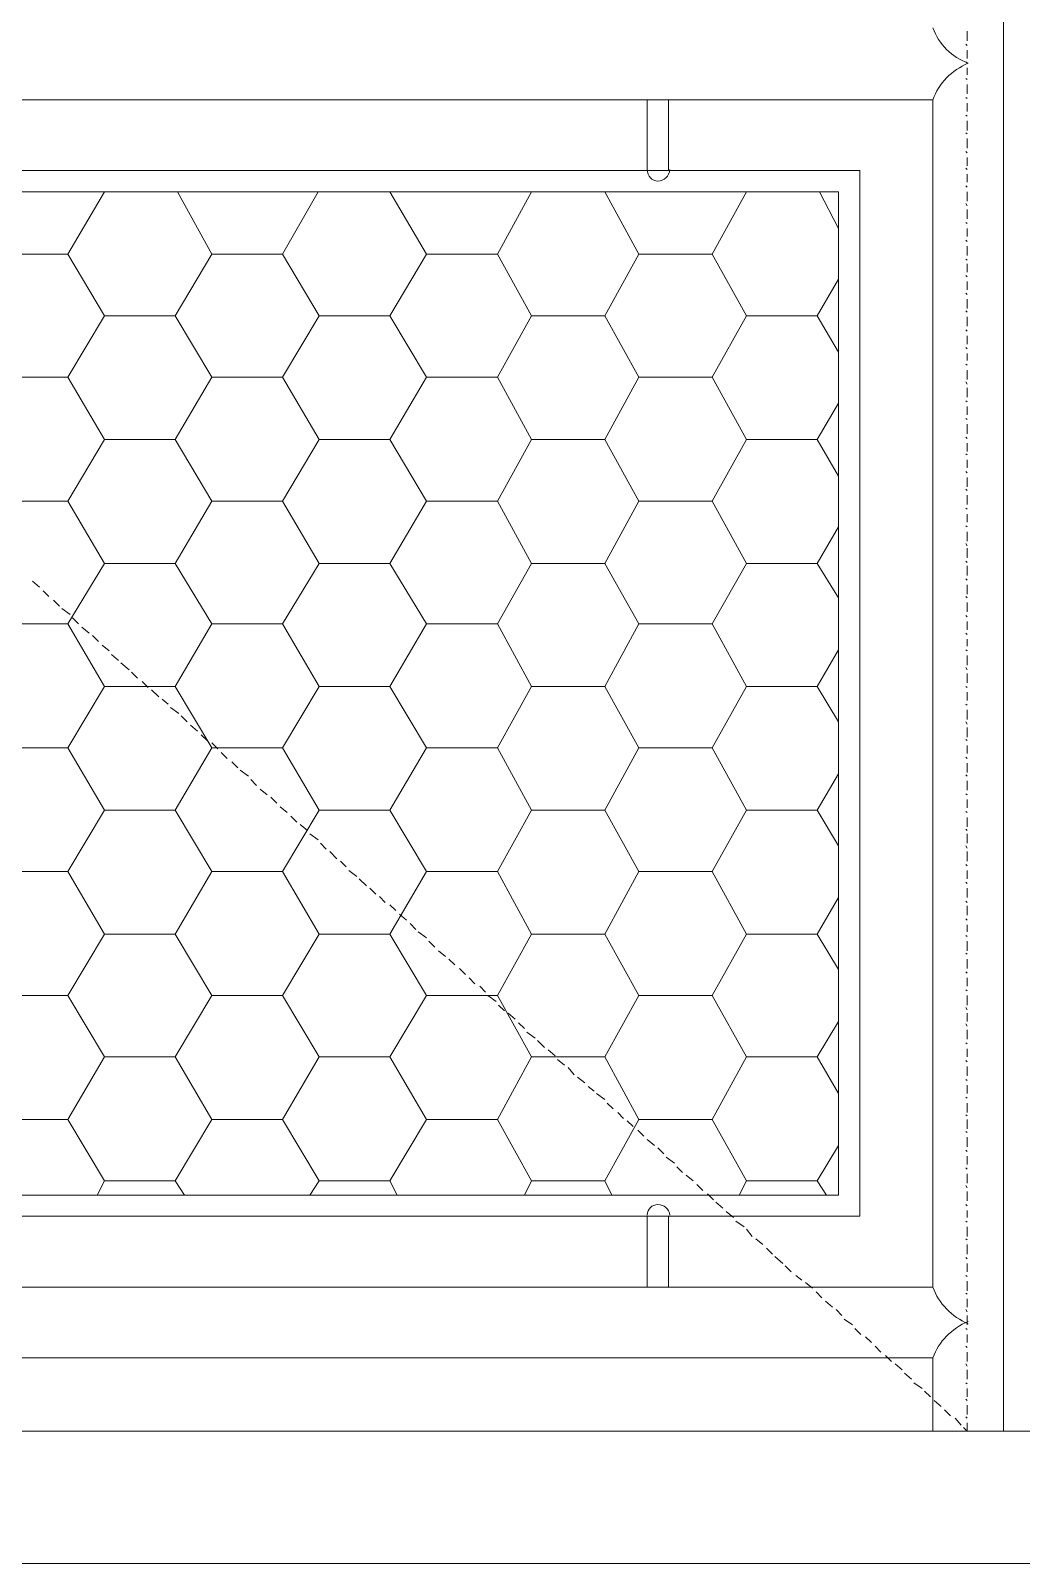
# Model space of a CAD drawing. Header units: millimetres. Extents: x 2928 to 3112, y 1220 to 1280.
# Drawn here: x 3056.761 to 3058.15, y 1263.054 to 1265.201 of the extents above; entities that cross this region are included whole.
import ezdxf

# ---------------------------------------------------------------- set-up
doc = ezdxf.new("R2010")
doc.units = ezdxf.units.MM

msp = doc.modelspace()

# ---------------------------------------------------------------- linework, layer by layer
at = {"color": 7, "linetype": 'Continuous', "lineweight": 5, "true_color": 0x000007}
for points in [[(3058.1251, 1263.23902), (3058.1251, 1268.05543), (3058.1251, 1268.05543)], [(3058.02586, 1265.10471), (3055.49361, 1265.10471), (3055.49361, 1265.10471)], [(3057.6256, 1265.00548), (3057.6256, 1265.10471), (3057.65537, 1265.10471)], [(3057.65537, 1265.10471), (3057.65537, 1265.00548), (3057.65537, 1265.00548)], [(3058.02586, 1263.4408), (3058.02586, 1265.10471), (3058.02586, 1265.10471)], [(3056.76387, 1264.42989), (3056.77379, 1264.42162), (3056.77379, 1264.42162)], [(3056.77876, 1264.41666), (3056.78703, 1264.40839), (3056.78703, 1264.40839)], [(3056.79364, 1264.40342), (3056.80191, 1264.39515), (3056.80191, 1264.39515)], [(3056.80522, 1264.39185), (3056.8168, 1264.38358), (3056.8168, 1264.38358)], [(3056.82011, 1264.37861), (3056.82838, 1264.37034), (3056.82838, 1264.37034)], [(3056.83334, 1264.36538), (3056.84326, 1264.35711), (3056.84326, 1264.35711)], [(3056.84822, 1264.3538), (3056.85649, 1264.34553), (3056.85649, 1264.34553)], [(3056.86146, 1264.34057), (3056.87138, 1264.3323), (3056.87138, 1264.3323)], [(3056.87469, 1264.32734), (3056.88461, 1264.31907), (3056.88461, 1264.31907)], [(3056.88792, 1264.31576), (3056.8995, 1264.30584), (3056.8995, 1264.30584)], [(3056.90281, 1264.30253), (3056.91108, 1264.29426), (3056.91108, 1264.29426)], [(3056.91769, 1264.2893), (3056.92596, 1264.28103), (3056.92596, 1264.28103)], [(3056.93092, 1264.27772), (3056.94085, 1264.2678), (3056.94085, 1264.2678)], [(3056.94581, 1264.26449), (3056.95408, 1264.25787), (3056.95408, 1264.25787)], [(3056.95739, 1264.25291), (3056.96897, 1264.24464), (3056.96897, 1264.24464)], [(3056.97227, 1264.24133), (3056.98054, 1264.23306), (3056.98054, 1264.23306)], [(3056.98551, 1264.2281), (3056.99543, 1264.21983), (3056.99543, 1264.21983)], [(3057.00039, 1264.21487), (3057.00866, 1264.2066), (3057.00866, 1264.2066)], [(3057.01528, 1264.20329), (3057.02355, 1264.19502), (3057.02355, 1264.19502)], [(3057.02851, 1264.19006), (3057.03678, 1264.18179), (3057.03678, 1264.18179)], [(3057.04339, 1264.17683), (3057.05166, 1264.16856), (3057.05166, 1264.16856)], [(3057.05497, 1264.16525), (3057.06655, 1264.15698), (3057.06655, 1264.15698)], [(3057.06986, 1264.15202), (3057.07813, 1264.14375), (3057.07813, 1264.14375)], [(3057.08309, 1264.13879), (3057.09301, 1264.13052), (3057.09301, 1264.13052)], [(3057.09798, 1264.12721), (3057.10625, 1264.11894), (3057.10625, 1264.11894)], [(3057.11121, 1264.11398), (3057.12113, 1264.10571), (3057.12113, 1264.10571)], [(3057.12609, 1264.10074), (3057.13436, 1264.09247), (3057.13436, 1264.09247)], [(3057.13933, 1264.08917), (3057.14925, 1264.0809), (3057.14925, 1264.0809)], [(3057.15256, 1264.07593), (3057.16414, 1264.06766), (3057.16414, 1264.06766)], [(3057.16744, 1264.0627), (3057.17571, 1264.05443), (3057.17571, 1264.05443)], [(3057.18068, 1264.05112), (3057.1906, 1264.0412), (3057.1906, 1264.0412)], [(3057.19556, 1264.03789), (3057.20383, 1264.02962), (3057.20383, 1264.02962)], [(3057.20714, 1264.02466), (3057.21872, 1264.01639), (3057.21872, 1264.01639)], [(3057.22203, 1264.01308), (3057.23195, 1264.00316), (3057.23195, 1264.00316)], [(3057.23691, 1263.99985), (3057.24518, 1263.99158), (3057.24518, 1263.99158)], [(3057.25014, 1263.98827), (3057.25841, 1263.98), (3057.25841, 1263.98)], [(3057.26503, 1263.97669), (3057.2733, 1263.96842), (3057.2733, 1263.96842)], [(3057.27826, 1263.96346), (3057.28819, 1263.95519), (3057.28819, 1263.95519)], [(3057.29315, 1263.95023), (3057.30142, 1263.94196), (3057.30142, 1263.94196)], [(3057.30472, 1263.93865), (3057.3163, 1263.93038), (3057.3163, 1263.93038)], [(3057.31961, 1263.92542), (3057.32788, 1263.91715), (3057.32788, 1263.91715)], [(3057.33284, 1263.91219), (3057.34277, 1263.90392), (3057.34277, 1263.90392)], [(3057.34773, 1263.90061), (3057.356, 1263.89234), (3057.356, 1263.89234)], [(3057.36261, 1263.88738), (3057.37088, 1263.87911), (3057.37088, 1263.87911)], [(3057.37585, 1263.87415), (3057.38412, 1263.86588), (3057.38412, 1263.86588)], [(3057.39073, 1263.86257), (3057.399, 1263.8543), (3057.399, 1263.8543)], [(3057.40231, 1263.84934), (3057.41389, 1263.84107), (3057.41389, 1263.84107)], [(3057.4172, 1263.83611), (3057.42547, 1263.82784), (3057.42547, 1263.82784)], [(3057.43043, 1263.82453), (3057.44035, 1263.81626), (3057.44035, 1263.81626)], [(3057.44531, 1263.8113), (3057.45358, 1263.80303), (3057.45358, 1263.80303)], [(3057.45689, 1263.79806), (3057.46847, 1263.78979), (3057.46847, 1263.78979)], [(3057.47178, 1263.78649), (3057.4817, 1263.77656), (3057.4817, 1263.77656)], [(3057.48666, 1263.77325), (3057.49659, 1263.76498), (3057.49659, 1263.76498)], [(3057.4999, 1263.76002), (3057.50982, 1263.75175), (3057.50982, 1263.75175)], [(3057.51478, 1263.74844), (3057.52305, 1263.73852), (3057.52305, 1263.73852)], [(3057.52801, 1263.73521), (3057.53794, 1263.72694), (3057.53794, 1263.72694)], [(3057.5429, 1263.72198), (3057.55117, 1263.71536), (3057.55117, 1263.71536)], [(3057.55448, 1263.71206), (3057.56606, 1263.70379), (3057.56606, 1263.70379)], [(3057.56936, 1263.69882), (3057.57763, 1263.69055), (3057.57763, 1263.69055)], [(3057.58425, 1263.68559), (3057.59252, 1263.67732), (3057.59252, 1263.67732)], [(3057.59748, 1263.67401), (3057.60575, 1263.66574), (3057.60575, 1263.66574)], [(3057.61237, 1263.66078), (3057.62064, 1263.65251), (3057.62064, 1263.65251)], [(3057.6256, 1263.64755), (3057.63552, 1263.63928), (3057.63552, 1263.63928)], [(3057.64048, 1263.63597), (3057.64875, 1263.6277), (3057.64875, 1263.6277)], [(3057.65206, 1263.62274), (3057.66364, 1263.61447), (3057.66364, 1263.61447)], [(3057.66695, 1263.60951), (3057.67522, 1263.60124), (3057.67522, 1263.60124)], [(3057.68018, 1263.59793), (3057.6901, 1263.58966), (3057.6901, 1263.58966)], [(3057.69507, 1263.5847), (3057.70334, 1263.57643), (3057.70334, 1263.57643)], [(3057.70995, 1263.57147), (3057.71822, 1263.5632), (3057.71822, 1263.5632)], [(3057.72153, 1263.55989), (3057.73145, 1263.55162), (3057.73145, 1263.55162)], [(3057.6256, 1263.54004), (3057.6256, 1263.4408), (3057.65537, 1263.4408)], [(3057.65537, 1263.4408), (3057.65537, 1263.54004), (3057.65537, 1263.54004)], [(3057.73642, 1263.54666), (3057.74634, 1263.53839), (3057.74634, 1263.53839)], [(3057.74965, 1263.53343), (3057.76123, 1263.52516), (3057.76123, 1263.52516)], [(3057.76453, 1263.52185), (3057.7728, 1263.51192), (3057.7728, 1263.51192)], [(3057.77777, 1263.50862), (3057.78769, 1263.50035), (3057.78769, 1263.50035)], [(3057.79265, 1263.49538), (3057.80092, 1263.48711), (3057.80092, 1263.48711)], [(3057.80423, 1263.48381), (3057.81581, 1263.47388), (3057.81581, 1263.47388)], [(3057.81912, 1263.47057), (3057.82739, 1263.4623), (3057.82739, 1263.4623)], [(3057.834, 1263.45734), (3057.84227, 1263.45073), (3057.84227, 1263.45073)], [(3058.02586, 1263.4408), (3055.49361, 1263.4408), (3055.49361, 1263.4408)], [(3058.02586, 1263.4408), (3055.49361, 1263.4408), (3055.49361, 1263.4408)], [(3057.92332, 1263.4408), (3055.5945, 1263.4408), (3055.5945, 1263.4408)], [(3057.84723, 1263.44742), (3057.85716, 1263.43915), (3057.85716, 1263.43915)], [(3057.86212, 1263.43419), (3057.87039, 1263.42592), (3057.87039, 1263.42592)], [(3057.87535, 1263.42095), (3057.88527, 1263.41268), (3057.88527, 1263.41268)], [(3057.89024, 1263.40938), (3057.89851, 1263.40111), (3057.89851, 1263.40111)], [(3057.90181, 1263.39614), (3057.91339, 1263.38787), (3057.91339, 1263.38787)], [(3057.9167, 1263.38291), (3057.92497, 1263.37464), (3057.92497, 1263.37464)], [(3057.93159, 1263.37133), (3057.93986, 1263.36306), (3057.93986, 1263.36306)], [(3057.94482, 1263.3581), (3057.95309, 1263.34983), (3057.95309, 1263.34983)], [(3057.9597, 1263.34487), (3057.96797, 1263.3366), (3057.96797, 1263.3366)], [(3058.02586, 1263.34156), (3055.39271, 1263.34156), (3055.39271, 1263.34156)], [(3057.97294, 1263.33329), (3057.98286, 1263.32502), (3057.98286, 1263.32502)], [(3058.02586, 1263.23902), (3058.02586, 1263.34156), (3058.02586, 1263.34156)], [(3057.98617, 1263.32006), (3057.99609, 1263.31179), (3057.99609, 1263.31179)], [(3057.9994, 1263.30683), (3058.01098, 1263.29856), (3058.01098, 1263.29856)], [(3058.01429, 1263.29525), (3058.02256, 1263.28698), (3058.02256, 1263.28698)], [(3058.02752, 1263.28202), (3058.03744, 1263.27375), (3058.03744, 1263.27375)], [(3058.0424, 1263.26879), (3058.05067, 1263.26052), (3058.05067, 1263.26052)], [(3058.05729, 1263.25721), (3058.06556, 1263.24729), (3058.06556, 1263.24729)], [(3058.06887, 1263.24398), (3058.07383, 1263.23902), (3058.07383, 1263.23902)]]:
    msp.add_lwpolyline(points, dxfattribs=at)
at = {"color": 252, "linetype": 'Continuous', "lineweight": 13, "true_color": 0x989898}
for points in [[(3058.07383, 1265.18741), (3058.07383, 1265.20065), (3058.07383, 1265.20065)], [(3058.07383, 1265.1808), (3058.07218, 1265.18245), (3058.07218, 1265.18245)], [(3058.07383, 1265.1626), (3058.07383, 1265.17418), (3058.07383, 1265.17418)], [(3058.07383, 1265.15599), (3058.07218, 1265.15764), (3058.07218, 1265.15764)], [(3058.07383, 1265.13945), (3058.07383, 1265.14937), (3058.07383, 1265.14937)], [(3058.07383, 1265.13283), (3058.07218, 1265.13449), (3058.07218, 1265.13449)], [(3058.07383, 1265.10637), (3058.07218, 1265.10802), (3058.07218, 1265.10802)], [(3058.07383, 1265.11298), (3058.07383, 1265.12622), (3058.07383, 1265.12622)], [(3058.07383, 1265.08817), (3058.07383, 1265.09975), (3058.07383, 1265.09975)], [(3058.07383, 1265.08156), (3058.07218, 1265.08321), (3058.07218, 1265.08321)], [(3058.07383, 1265.06171), (3058.07383, 1265.07494), (3058.07383, 1265.07494)], [(3058.07383, 1265.05675), (3058.07218, 1265.0584), (3058.07218, 1265.0584)], [(3058.07383, 1265.0369), (3058.07383, 1265.05013), (3058.07383, 1265.05013)], [(3058.07383, 1265.03029), (3058.07218, 1265.03194), (3058.07218, 1265.03194)], [(3058.07383, 1265.01209), (3058.07383, 1265.02367), (3058.07383, 1265.02367)], [(3058.07383, 1265.00713), (3058.07218, 1265.00878), (3058.07218, 1265.00878)], [(3058.07383, 1264.98894), (3058.07383, 1265.00051), (3058.07383, 1265.00051)], [(3058.07383, 1264.98232), (3058.07218, 1264.98397), (3058.07218, 1264.98397)], [(3058.07383, 1264.95586), (3058.07218, 1264.95916), (3058.07218, 1264.95916)], [(3058.07383, 1264.96247), (3058.07383, 1264.9757), (3058.07383, 1264.9757)], [(3058.07383, 1264.93766), (3058.07383, 1264.95089), (3058.07383, 1264.95089)], [(3058.07383, 1264.93105), (3058.07218, 1264.9327), (3058.07218, 1264.9327)], [(3058.07383, 1264.91285), (3058.07383, 1264.92443), (3058.07383, 1264.92443)], [(3058.07383, 1264.90624), (3058.07218, 1264.90789), (3058.07218, 1264.90789)], [(3058.07383, 1264.88639), (3058.07383, 1264.89962), (3058.07383, 1264.89962)], [(3058.07383, 1264.87977), (3058.07218, 1264.88143), (3058.07218, 1264.88143)], [(3058.07383, 1264.86323), (3058.07383, 1264.87481), (3058.07383, 1264.87481)], [(3058.07383, 1264.85662), (3058.07218, 1264.85827), (3058.07218, 1264.85827)], [(3058.07383, 1264.83842), (3058.07383, 1264.85), (3058.07383, 1264.85)], [(3058.07383, 1264.83181), (3058.07218, 1264.83346), (3058.07218, 1264.83346)], [(3058.07383, 1264.807), (3058.07218, 1264.80865), (3058.07218, 1264.80865)], [(3058.07383, 1264.81196), (3058.07383, 1264.82519), (3058.07383, 1264.82519)], [(3058.07383, 1264.78715), (3058.07383, 1264.80038), (3058.07383, 1264.80038)], [(3058.07383, 1264.78053), (3058.07218, 1264.78219), (3058.07218, 1264.78219)], [(3058.07383, 1264.76234), (3058.07383, 1264.77392), (3058.07383, 1264.77392)], [(3058.07383, 1264.75572), (3058.07218, 1264.75738), (3058.07218, 1264.75738)], [(3058.07383, 1264.73918), (3058.07383, 1264.74911), (3058.07383, 1264.74911)], [(3058.07383, 1264.73257), (3058.07218, 1264.73422), (3058.07218, 1264.73422)], [(3058.07383, 1264.71272), (3058.07383, 1264.72595), (3058.07383, 1264.72595)], [(3058.07383, 1264.7061), (3058.07218, 1264.70941), (3058.07218, 1264.70941)], [(3058.07383, 1264.68791), (3058.07383, 1264.70114), (3058.07383, 1264.70114)], [(3058.07383, 1264.68129), (3058.07218, 1264.68295), (3058.07218, 1264.68295)], [(3058.07383, 1264.65648), (3058.07218, 1264.65814), (3058.07218, 1264.65814)], [(3058.07383, 1264.6631), (3058.07383, 1264.67468), (3058.07383, 1264.67468)], [(3058.07383, 1264.63664), (3058.07383, 1264.64987), (3058.07383, 1264.64987)], [(3058.07383, 1264.63002), (3058.07218, 1264.63167), (3058.07218, 1264.63167)], [(3058.07383, 1264.61183), (3058.07383, 1264.6234), (3058.07383, 1264.6234)], [(3058.07383, 1264.60686), (3058.07218, 1264.60852), (3058.07218, 1264.60852)], [(3058.07383, 1264.58867), (3058.07383, 1264.60025), (3058.07383, 1264.60025)], [(3058.07383, 1264.58205), (3058.07218, 1264.58371), (3058.07218, 1264.58371)], [(3058.07383, 1264.56221), (3058.07383, 1264.57544), (3058.07383, 1264.57544)], [(3058.07383, 1264.55724), (3058.07218, 1264.5589), (3058.07218, 1264.5589)], [(3058.07383, 1264.5374), (3058.07383, 1264.55063), (3058.07383, 1264.55063)], [(3058.07383, 1264.53078), (3058.07218, 1264.53243), (3058.07218, 1264.53243)], [(3058.07383, 1264.50597), (3058.07218, 1264.50762), (3058.07218, 1264.50762)], [(3058.07383, 1264.51259), (3058.07383, 1264.52416), (3058.07383, 1264.52416)], [(3058.07383, 1264.47951), (3058.07218, 1264.48281), (3058.07218, 1264.48281)], [(3058.07383, 1264.48612), (3058.07383, 1264.49935), (3058.07383, 1264.49935)], [(3058.07383, 1264.46297), (3058.07383, 1264.4762), (3058.07383, 1264.4762)], [(3058.07383, 1264.45635), (3058.07218, 1264.45801), (3058.07218, 1264.45801)], [(3058.07383, 1264.43816), (3058.07383, 1264.45139), (3058.07383, 1264.45139)], [(3058.07383, 1264.43154), (3058.07218, 1264.4332), (3058.07218, 1264.4332)], [(3058.07383, 1264.41169), (3058.07383, 1264.42493), (3058.07383, 1264.42493)], [(3058.07383, 1264.40673), (3058.07218, 1264.40839), (3058.07218, 1264.40839)], [(3058.07383, 1264.38688), (3058.07383, 1264.40012), (3058.07383, 1264.40012)], [(3058.07383, 1264.38027), (3058.07218, 1264.38192), (3058.07218, 1264.38192)], [(3058.07383, 1264.35546), (3058.07218, 1264.35711), (3058.07218, 1264.35711)], [(3058.07383, 1264.36207), (3058.07383, 1264.37365), (3058.07383, 1264.37365)], [(3058.07383, 1264.3323), (3058.07218, 1264.33396), (3058.07218, 1264.33396)], [(3058.07383, 1264.33892), (3058.07383, 1264.34884), (3058.07383, 1264.34884)], [(3058.07383, 1264.31245), (3058.07383, 1264.32569), (3058.07383, 1264.32569)], [(3058.07383, 1264.30584), (3058.07218, 1264.30915), (3058.07218, 1264.30915)], [(3058.07383, 1264.28764), (3058.07383, 1264.30088), (3058.07383, 1264.30088)], [(3058.07383, 1264.28103), (3058.07218, 1264.28268), (3058.07218, 1264.28268)], [(3058.07383, 1264.26283), (3058.07383, 1264.27441), (3058.07383, 1264.27441)], [(3058.07383, 1264.25622), (3058.07218, 1264.25787), (3058.07218, 1264.25787)], [(3058.07383, 1264.23637), (3058.07383, 1264.2496), (3058.07383, 1264.2496)], [(3058.07383, 1264.22975), (3058.07218, 1264.23306), (3058.07218, 1264.23306)], [(3058.07383, 1264.21156), (3058.07383, 1264.22479), (3058.07383, 1264.22479)], [(3058.07383, 1264.2066), (3058.07218, 1264.20825), (3058.07218, 1264.20825)], [(3058.07383, 1264.18179), (3058.07218, 1264.18344), (3058.07218, 1264.18344)], [(3058.07383, 1264.18841), (3058.07383, 1264.19998), (3058.07383, 1264.19998)], [(3058.07383, 1264.16194), (3058.07383, 1264.17517), (3058.07383, 1264.17517)], [(3058.07383, 1264.15698), (3058.07218, 1264.15863), (3058.07218, 1264.15863)], [(3058.07383, 1264.13713), (3058.07383, 1264.15036), (3058.07383, 1264.15036)], [(3058.07383, 1264.13052), (3058.07218, 1264.13217), (3058.07218, 1264.13217)], [(3058.07383, 1264.11232), (3058.07383, 1264.1239), (3058.07383, 1264.1239)], [(3058.07383, 1264.10571), (3058.07218, 1264.10736), (3058.07218, 1264.10736)], [(3058.07383, 1264.08586), (3058.07383, 1264.09909), (3058.07383, 1264.09909)], [(3058.07383, 1264.0809), (3058.07218, 1264.08255), (3058.07218, 1264.08255)], [(3058.07383, 1264.0627), (3058.07383, 1264.07593), (3058.07383, 1264.07593)], [(3058.07383, 1264.05609), (3058.07218, 1264.05939), (3058.07218, 1264.05939)], [(3058.07383, 1264.03128), (3058.07218, 1264.03293), (3058.07218, 1264.03293)], [(3058.07383, 1264.03789), (3058.07383, 1264.05112), (3058.07383, 1264.05112)], [(3058.07383, 1264.01308), (3058.07383, 1264.02466), (3058.07383, 1264.02466)], [(3058.07383, 1264.00647), (3058.07218, 1264.00812), (3058.07218, 1264.00812)], [(3058.07383, 1263.98662), (3058.07383, 1263.99985), (3058.07383, 1263.99985)], [(3058.07383, 1263.98), (3058.07218, 1263.98166), (3058.07218, 1263.98166)], [(3058.07383, 1263.96181), (3058.07383, 1263.97504), (3058.07383, 1263.97504)], [(3058.07383, 1263.95519), (3058.07218, 1263.95685), (3058.07218, 1263.95685)], [(3058.07383, 1263.93865), (3058.07383, 1263.94858), (3058.07383, 1263.94858)], [(3058.07383, 1263.93204), (3058.07218, 1263.93369), (3058.07218, 1263.93369)], [(3058.07383, 1263.91219), (3058.07383, 1263.92542), (3058.07383, 1263.92542)], [(3058.07383, 1263.90723), (3058.07218, 1263.90888), (3058.07218, 1263.90888)], [(3058.07383, 1263.88076), (3058.07218, 1263.88242), (3058.07218, 1263.88242)], [(3058.07383, 1263.88738), (3058.07383, 1263.90061), (3058.07383, 1263.90061)], [(3058.07383, 1263.86257), (3058.07383, 1263.87415), (3058.07383, 1263.87415)], [(3058.07383, 1263.85595), (3058.07218, 1263.85761), (3058.07218, 1263.85761)], [(3058.07383, 1263.83611), (3058.07383, 1263.84934), (3058.07383, 1263.84934)], [(3058.07383, 1263.82949), (3058.07218, 1263.8328), (3058.07218, 1263.8328)], [(3058.07383, 1263.81295), (3058.07383, 1263.82453), (3058.07383, 1263.82453)], [(3058.07383, 1263.80633), (3058.07218, 1263.80964), (3058.07218, 1263.80964)], [(3058.07383, 1263.78814), (3058.07383, 1263.80137), (3058.07383, 1263.80137)], [(3058.07383, 1263.78152), (3058.07218, 1263.78318), (3058.07218, 1263.78318)], [(3058.07383, 1263.76333), (3058.07383, 1263.77491), (3058.07383, 1263.77491)], [(3058.07383, 1263.75671), (3058.07218, 1263.75837), (3058.07218, 1263.75837)], [(3058.07383, 1263.73025), (3058.07218, 1263.7319), (3058.07218, 1263.7319)], [(3058.07383, 1263.73687), (3058.07383, 1263.7501), (3058.07383, 1263.7501)], [(3058.07383, 1263.71206), (3058.07383, 1263.72363), (3058.07383, 1263.72363)], [(3058.07383, 1263.70544), (3058.07218, 1263.70709), (3058.07218, 1263.70709)], [(3058.07383, 1263.68559), (3058.07383, 1263.69882), (3058.07383, 1263.69882)], [(3058.07383, 1263.68063), (3058.07218, 1263.68228), (3058.07218, 1263.68228)], [(3058.07383, 1263.66244), (3058.07383, 1263.67567), (3058.07383, 1263.67567)], [(3058.07383, 1263.65747), (3058.07218, 1263.65913), (3058.07218, 1263.65913)], [(3058.07383, 1263.63763), (3058.07383, 1263.65086), (3058.07383, 1263.65086)], [(3058.07383, 1263.63101), (3058.07218, 1263.63266), (3058.07218, 1263.63266)], [(3058.07383, 1263.61282), (3058.07383, 1263.6244), (3058.07383, 1263.6244)], [(3058.07383, 1263.6062), (3058.07218, 1263.60786), (3058.07218, 1263.60786)], [(3058.07383, 1263.57974), (3058.07218, 1263.58305), (3058.07218, 1263.58305)], [(3058.07383, 1263.58635), (3058.07383, 1263.59959), (3058.07383, 1263.59959)], [(3058.07383, 1263.56154), (3058.07383, 1263.57478), (3058.07383, 1263.57478)], [(3058.07383, 1263.55493), (3058.07218, 1263.55658), (3058.07218, 1263.55658)], [(3058.07383, 1263.53839), (3058.07383, 1263.54831), (3058.07383, 1263.54831)], [(3058.07383, 1263.53177), (3058.07218, 1263.53343), (3058.07218, 1263.53343)], [(3058.07383, 1263.51192), (3058.07383, 1263.52516), (3058.07383, 1263.52516)], [(3058.07383, 1263.50696), (3058.07218, 1263.50862), (3058.07218, 1263.50862)], [(3058.07383, 1263.48711), (3058.07383, 1263.50035), (3058.07383, 1263.50035)], [(3058.07383, 1263.4805), (3058.07218, 1263.48215), (3058.07218, 1263.48215)], [(3058.07383, 1263.4623), (3058.07383, 1263.47388), (3058.07383, 1263.47388)], [(3058.07383, 1263.45569), (3058.07218, 1263.45734), (3058.07218, 1263.45734)], [(3058.07383, 1263.43088), (3058.07218, 1263.43253), (3058.07218, 1263.43253)], [(3058.07383, 1263.43584), (3058.07383, 1263.44907), (3058.07383, 1263.44907)], [(3058.07383, 1263.40607), (3058.07218, 1263.40938), (3058.07218, 1263.40938)], [(3058.07383, 1263.41268), (3058.07383, 1263.42426), (3058.07383, 1263.42426)], [(3058.07383, 1263.38787), (3058.07383, 1263.40111), (3058.07383, 1263.40111)], [(3058.07383, 1263.38126), (3058.07218, 1263.38291), (3058.07218, 1263.38291)], [(3058.07383, 1263.36306), (3058.07383, 1263.37464), (3058.07383, 1263.37464)], [(3058.07383, 1263.35645), (3058.07218, 1263.3581), (3058.07218, 1263.3581)], [(3058.07383, 1263.3366), (3058.07383, 1263.34983), (3058.07383, 1263.34983)], [(3058.07383, 1263.32999), (3058.07218, 1263.33329), (3058.07218, 1263.33329)], [(3058.07383, 1263.31179), (3058.07383, 1263.32502), (3058.07383, 1263.32502)], [(3058.07383, 1263.30518), (3058.07218, 1263.30683), (3058.07218, 1263.30683)], [(3058.07383, 1263.28202), (3058.07218, 1263.28367), (3058.07218, 1263.28367)], [(3058.07383, 1263.28698), (3058.07383, 1263.29856), (3058.07383, 1263.29856)], [(3058.07383, 1263.25721), (3058.07218, 1263.25886), (3058.07218, 1263.25886)], [(3058.07383, 1263.26217), (3058.07383, 1263.2754), (3058.07383, 1263.2754)], [(3058.07383, 1263.23902), (3058.07383, 1263.25059), (3058.07383, 1263.25059)]]:
    msp.add_lwpolyline(points, dxfattribs=at)
at = {"color": 7, "linetype": 'Continuous', "lineweight": 5, "true_color": 0x000007}
for points in [[(3057.92332, 1263.54004), (3055.5945, 1263.54004), (3055.5945, 1265.00548), (3057.92332, 1265.00548)], [(3057.89354, 1263.56981), (3055.62427, 1263.56981), (3055.62427, 1264.9757), (3057.89354, 1264.9757)]]:
    msp.add_lwpolyline(points, close=True, dxfattribs=at)
at = {"color": 9, "linetype": 'Continuous', "lineweight": 13, "true_color": 0xbababa}
for points in [[(3056.81349, 1264.88804), (3056.86476, 1264.9757), (3056.86476, 1264.9757)], [(3057.01528, 1264.88804), (3056.96731, 1264.9757), (3056.96731, 1264.9757)], [(3057.11452, 1264.88804), (3057.16414, 1264.9757), (3057.16414, 1264.9757)], [(3057.3163, 1264.88804), (3057.26503, 1264.9757), (3057.26503, 1264.9757)], [(3057.41554, 1264.88804), (3057.46351, 1264.9757), (3057.46351, 1264.9757)], [(3057.61402, 1264.88804), (3057.56606, 1264.9757), (3057.56606, 1264.9757)], [(3057.71657, 1264.88804), (3057.76453, 1264.9757), (3057.76453, 1264.9757)], [(3057.89354, 1264.92443), (3057.86708, 1264.9757), (3057.86708, 1264.9757)], [(3056.71425, 1264.88804), (3056.81349, 1264.88804), (3056.81349, 1264.88804)], [(3056.86476, 1264.80203), (3056.81349, 1264.88804), (3056.81349, 1264.88804)], [(3056.964, 1264.80203), (3057.01528, 1264.88804), (3057.01528, 1264.88804)], [(3057.01528, 1264.88804), (3057.11452, 1264.88804), (3057.11452, 1264.88804)], [(3057.16579, 1264.80203), (3057.11452, 1264.88804), (3057.11452, 1264.88804)], [(3057.26503, 1264.80203), (3057.3163, 1264.88804), (3057.3163, 1264.88804)], [(3057.3163, 1264.88804), (3057.41554, 1264.88804), (3057.41554, 1264.88804)], [(3057.46351, 1264.80203), (3057.41554, 1264.88804), (3057.41554, 1264.88804)], [(3057.56606, 1264.80203), (3057.61402, 1264.88804), (3057.61402, 1264.88804)], [(3057.61402, 1264.88804), (3057.71657, 1264.88804), (3057.71657, 1264.88804)], [(3057.76453, 1264.80203), (3057.71657, 1264.88804), (3057.71657, 1264.88804)], [(3057.86377, 1264.80203), (3057.89354, 1264.85331), (3057.89354, 1264.85331)], [(3056.81349, 1264.71603), (3056.86476, 1264.80203), (3056.86476, 1264.80203)], [(3056.86476, 1264.80203), (3056.964, 1264.80203), (3056.964, 1264.80203)], [(3057.01528, 1264.71603), (3056.964, 1264.80203), (3056.964, 1264.80203)], [(3057.11452, 1264.71603), (3057.16579, 1264.80203), (3057.16579, 1264.80203)], [(3057.16579, 1264.80203), (3057.26503, 1264.80203), (3057.26503, 1264.80203)], [(3057.3163, 1264.71603), (3057.26503, 1264.80203), (3057.26503, 1264.80203)], [(3057.41554, 1264.71603), (3057.46351, 1264.80203), (3057.46351, 1264.80203)], [(3057.46351, 1264.80203), (3057.56606, 1264.80203), (3057.56606, 1264.80203)], [(3057.61402, 1264.71603), (3057.56606, 1264.80203), (3057.56606, 1264.80203)], [(3057.71657, 1264.71603), (3057.76453, 1264.80203), (3057.76453, 1264.80203)], [(3057.76453, 1264.80203), (3057.86377, 1264.80203), (3057.86377, 1264.80203)], [(3057.89354, 1264.75076), (3057.86377, 1264.80203), (3057.86377, 1264.80203)], [(3056.71425, 1264.71603), (3056.81349, 1264.71603), (3056.81349, 1264.71603)], [(3056.86476, 1264.62837), (3056.81349, 1264.71603), (3056.81349, 1264.71603)], [(3056.964, 1264.62837), (3057.01528, 1264.71603), (3057.01528, 1264.71603)], [(3057.01528, 1264.71603), (3057.11452, 1264.71603), (3057.11452, 1264.71603)], [(3057.16579, 1264.62837), (3057.11452, 1264.71603), (3057.11452, 1264.71603)], [(3057.26503, 1264.62837), (3057.3163, 1264.71603), (3057.3163, 1264.71603)], [(3057.3163, 1264.71603), (3057.41554, 1264.71603), (3057.41554, 1264.71603)], [(3057.46351, 1264.62837), (3057.41554, 1264.71603), (3057.41554, 1264.71603)], [(3057.56606, 1264.62837), (3057.61402, 1264.71603), (3057.61402, 1264.71603)], [(3057.61402, 1264.71603), (3057.71657, 1264.71603), (3057.71657, 1264.71603)], [(3057.76453, 1264.62837), (3057.71657, 1264.71603), (3057.71657, 1264.71603)], [(3057.86377, 1264.62837), (3057.89354, 1264.67964), (3057.89354, 1264.67964)], [(3056.81349, 1264.54236), (3056.86476, 1264.62837), (3056.86476, 1264.62837)], [(3056.86476, 1264.62837), (3056.964, 1264.62837), (3056.964, 1264.62837)], [(3057.01528, 1264.54236), (3056.964, 1264.62837), (3056.964, 1264.62837)], [(3057.11452, 1264.54236), (3057.16579, 1264.62837), (3057.16579, 1264.62837)], [(3057.16579, 1264.62837), (3057.26503, 1264.62837), (3057.26503, 1264.62837)], [(3057.3163, 1264.54236), (3057.26503, 1264.62837), (3057.26503, 1264.62837)], [(3057.41554, 1264.54236), (3057.46351, 1264.62837), (3057.46351, 1264.62837)], [(3057.46351, 1264.62837), (3057.56606, 1264.62837), (3057.56606, 1264.62837)], [(3057.61402, 1264.54236), (3057.56606, 1264.62837), (3057.56606, 1264.62837)], [(3057.71657, 1264.54236), (3057.76453, 1264.62837), (3057.76453, 1264.62837)], [(3057.76453, 1264.62837), (3057.86377, 1264.62837), (3057.86377, 1264.62837)], [(3057.89354, 1264.57709), (3057.86377, 1264.62837), (3057.86377, 1264.62837)], [(3056.71425, 1264.54236), (3056.81349, 1264.54236), (3056.81349, 1264.54236)], [(3056.86476, 1264.4547), (3056.81349, 1264.54236), (3056.81349, 1264.54236)], [(3056.964, 1264.4547), (3057.01528, 1264.54236), (3057.01528, 1264.54236)], [(3057.01528, 1264.54236), (3057.11452, 1264.54236), (3057.11452, 1264.54236)], [(3057.16579, 1264.4547), (3057.11452, 1264.54236), (3057.11452, 1264.54236)], [(3057.26503, 1264.4547), (3057.3163, 1264.54236), (3057.3163, 1264.54236)], [(3057.3163, 1264.54236), (3057.41554, 1264.54236), (3057.41554, 1264.54236)], [(3057.46351, 1264.4547), (3057.41554, 1264.54236), (3057.41554, 1264.54236)], [(3057.56606, 1264.4547), (3057.61402, 1264.54236), (3057.61402, 1264.54236)], [(3057.61402, 1264.54236), (3057.71657, 1264.54236), (3057.71657, 1264.54236)], [(3057.76453, 1264.4547), (3057.71657, 1264.54236), (3057.71657, 1264.54236)], [(3057.86377, 1264.4547), (3057.89354, 1264.50597), (3057.89354, 1264.50597)], [(3056.81349, 1264.37034), (3056.86476, 1264.4547), (3056.86476, 1264.4547)], [(3056.86476, 1264.4547), (3056.964, 1264.4547), (3056.964, 1264.4547)], [(3057.01528, 1264.37034), (3056.964, 1264.4547), (3056.964, 1264.4547)], [(3057.11452, 1264.37034), (3057.16579, 1264.4547), (3057.16579, 1264.4547)], [(3057.16579, 1264.4547), (3057.26503, 1264.4547), (3057.26503, 1264.4547)], [(3057.3163, 1264.37034), (3057.26503, 1264.4547), (3057.26503, 1264.4547)], [(3057.41554, 1264.37034), (3057.46351, 1264.4547), (3057.46351, 1264.4547)], [(3057.46351, 1264.4547), (3057.56606, 1264.4547), (3057.56606, 1264.4547)], [(3057.61402, 1264.37034), (3057.56606, 1264.4547), (3057.56606, 1264.4547)], [(3057.71657, 1264.37034), (3057.76453, 1264.4547), (3057.76453, 1264.4547)], [(3057.76453, 1264.4547), (3057.86377, 1264.4547), (3057.86377, 1264.4547)], [(3057.89354, 1264.40673), (3057.86377, 1264.4547), (3057.86377, 1264.4547)], [(3056.71425, 1264.37034), (3056.81349, 1264.37034), (3056.81349, 1264.37034)], [(3056.86476, 1264.28268), (3056.81349, 1264.37034), (3056.81349, 1264.37034)], [(3056.964, 1264.28268), (3057.01528, 1264.37034), (3057.01528, 1264.37034)], [(3057.01528, 1264.37034), (3057.11452, 1264.37034), (3057.11452, 1264.37034)], [(3057.16579, 1264.28268), (3057.11452, 1264.37034), (3057.11452, 1264.37034)], [(3057.26503, 1264.28268), (3057.3163, 1264.37034), (3057.3163, 1264.37034)], [(3057.3163, 1264.37034), (3057.41554, 1264.37034), (3057.41554, 1264.37034)], [(3057.46351, 1264.28268), (3057.41554, 1264.37034), (3057.41554, 1264.37034)], [(3057.56606, 1264.28268), (3057.61402, 1264.37034), (3057.61402, 1264.37034)], [(3057.61402, 1264.37034), (3057.71657, 1264.37034), (3057.71657, 1264.37034)], [(3057.76453, 1264.28268), (3057.71657, 1264.37034), (3057.71657, 1264.37034)], [(3057.86377, 1264.28268), (3057.89354, 1264.33396), (3057.89354, 1264.33396)], [(3056.81349, 1264.19667), (3056.86476, 1264.28268), (3056.86476, 1264.28268)], [(3056.86476, 1264.28268), (3056.964, 1264.28268), (3056.964, 1264.28268)], [(3057.01528, 1264.19667), (3056.964, 1264.28268), (3056.964, 1264.28268)], [(3057.11452, 1264.19667), (3057.16579, 1264.28268), (3057.16579, 1264.28268)], [(3057.16579, 1264.28268), (3057.26503, 1264.28268), (3057.26503, 1264.28268)], [(3057.3163, 1264.19667), (3057.26503, 1264.28268), (3057.26503, 1264.28268)], [(3057.41554, 1264.19667), (3057.46351, 1264.28268), (3057.46351, 1264.28268)], [(3057.46351, 1264.28268), (3057.56606, 1264.28268), (3057.56606, 1264.28268)], [(3057.61402, 1264.19667), (3057.56606, 1264.28268), (3057.56606, 1264.28268)], [(3057.71657, 1264.19667), (3057.76453, 1264.28268), (3057.76453, 1264.28268)], [(3057.76453, 1264.28268), (3057.86377, 1264.28268), (3057.86377, 1264.28268)], [(3057.89354, 1264.23306), (3057.86377, 1264.28268), (3057.86377, 1264.28268)], [(3056.71425, 1264.19667), (3056.81349, 1264.19667), (3056.81349, 1264.19667)], [(3056.86476, 1264.10901), (3056.81349, 1264.19667), (3056.81349, 1264.19667)], [(3056.964, 1264.10901), (3057.01528, 1264.19667), (3057.01528, 1264.19667)], [(3057.01528, 1264.19667), (3057.11452, 1264.19667), (3057.11452, 1264.19667)], [(3057.16579, 1264.10901), (3057.11452, 1264.19667), (3057.11452, 1264.19667)], [(3057.26503, 1264.10901), (3057.3163, 1264.19667), (3057.3163, 1264.19667)], [(3057.3163, 1264.19667), (3057.41554, 1264.19667), (3057.41554, 1264.19667)], [(3057.46351, 1264.10901), (3057.41554, 1264.19667), (3057.41554, 1264.19667)], [(3057.56606, 1264.10901), (3057.61402, 1264.19667), (3057.61402, 1264.19667)], [(3057.61402, 1264.19667), (3057.71657, 1264.19667), (3057.71657, 1264.19667)], [(3057.76453, 1264.10901), (3057.71657, 1264.19667), (3057.71657, 1264.19667)], [(3057.86377, 1264.10901), (3057.89354, 1264.16029), (3057.89354, 1264.16029)], [(3056.81349, 1264.02301), (3056.86476, 1264.10901), (3056.86476, 1264.10901)], [(3056.86476, 1264.10901), (3056.964, 1264.10901), (3056.964, 1264.10901)], [(3057.01528, 1264.02301), (3056.964, 1264.10901), (3056.964, 1264.10901)], [(3057.11452, 1264.02301), (3057.16579, 1264.10901), (3057.16579, 1264.10901)], [(3057.16579, 1264.10901), (3057.26503, 1264.10901), (3057.26503, 1264.10901)], [(3057.3163, 1264.02301), (3057.26503, 1264.10901), (3057.26503, 1264.10901)], [(3057.41554, 1264.02301), (3057.46351, 1264.10901), (3057.46351, 1264.10901)], [(3057.46351, 1264.10901), (3057.56606, 1264.10901), (3057.56606, 1264.10901)], [(3057.61402, 1264.02301), (3057.56606, 1264.10901), (3057.56606, 1264.10901)], [(3057.71657, 1264.02301), (3057.76453, 1264.10901), (3057.76453, 1264.10901)], [(3057.76453, 1264.10901), (3057.86377, 1264.10901), (3057.86377, 1264.10901)], [(3057.89354, 1264.05939), (3057.86377, 1264.10901), (3057.86377, 1264.10901)], [(3056.71425, 1264.02301), (3056.81349, 1264.02301), (3056.81349, 1264.02301)], [(3056.86476, 1263.93534), (3056.81349, 1264.02301), (3056.81349, 1264.02301)], [(3056.964, 1263.93534), (3057.01528, 1264.02301), (3057.01528, 1264.02301)], [(3057.01528, 1264.02301), (3057.11452, 1264.02301), (3057.11452, 1264.02301)], [(3057.16579, 1263.93534), (3057.11452, 1264.02301), (3057.11452, 1264.02301)], [(3057.26503, 1263.93534), (3057.3163, 1264.02301), (3057.3163, 1264.02301)], [(3057.3163, 1264.02301), (3057.41554, 1264.02301), (3057.41554, 1264.02301)], [(3057.46351, 1263.93534), (3057.41554, 1264.02301), (3057.41554, 1264.02301)], [(3057.56606, 1263.93534), (3057.61402, 1264.02301), (3057.61402, 1264.02301)], [(3057.61402, 1264.02301), (3057.71657, 1264.02301), (3057.71657, 1264.02301)], [(3057.76453, 1263.93534), (3057.71657, 1264.02301), (3057.71657, 1264.02301)], [(3057.86377, 1263.93534), (3057.89354, 1263.98662), (3057.89354, 1263.98662)], [(3056.81349, 1263.84934), (3056.86476, 1263.93534), (3056.86476, 1263.93534)], [(3056.86476, 1263.93534), (3056.964, 1263.93534), (3056.964, 1263.93534)], [(3057.01528, 1263.84934), (3056.964, 1263.93534), (3056.964, 1263.93534)], [(3057.11452, 1263.84934), (3057.16579, 1263.93534), (3057.16579, 1263.93534)], [(3057.16579, 1263.93534), (3057.26503, 1263.93534), (3057.26503, 1263.93534)], [(3057.3163, 1263.84934), (3057.26503, 1263.93534), (3057.26503, 1263.93534)], [(3057.41554, 1263.84934), (3057.46351, 1263.93534), (3057.46351, 1263.93534)], [(3057.46351, 1263.93534), (3057.56606, 1263.93534), (3057.56606, 1263.93534)], [(3057.61402, 1263.84934), (3057.56606, 1263.93534), (3057.56606, 1263.93534)], [(3057.71657, 1263.84934), (3057.76453, 1263.93534), (3057.76453, 1263.93534)], [(3057.76453, 1263.93534), (3057.86377, 1263.93534), (3057.86377, 1263.93534)], [(3057.89354, 1263.88573), (3057.86377, 1263.93534), (3057.86377, 1263.93534)], [(3056.71425, 1263.84934), (3056.81349, 1263.84934), (3056.81349, 1263.84934)], [(3056.86476, 1263.76333), (3056.81349, 1263.84934), (3056.81349, 1263.84934)], [(3056.964, 1263.76333), (3057.01528, 1263.84934), (3057.01528, 1263.84934)], [(3057.01528, 1263.84934), (3057.11452, 1263.84934), (3057.11452, 1263.84934)], [(3057.16579, 1263.76333), (3057.11452, 1263.84934), (3057.11452, 1263.84934)], [(3057.26503, 1263.76333), (3057.3163, 1263.84934), (3057.3163, 1263.84934)], [(3057.3163, 1263.84934), (3057.41554, 1263.84934), (3057.41554, 1263.84934)], [(3057.46351, 1263.76333), (3057.41554, 1263.84934), (3057.41554, 1263.84934)], [(3057.56606, 1263.76333), (3057.61402, 1263.84934), (3057.61402, 1263.84934)], [(3057.61402, 1263.84934), (3057.71657, 1263.84934), (3057.71657, 1263.84934)], [(3057.76453, 1263.76333), (3057.71657, 1263.84934), (3057.71657, 1263.84934)], [(3057.86377, 1263.76333), (3057.89354, 1263.81295), (3057.89354, 1263.81295)], [(3056.81349, 1263.67567), (3056.86476, 1263.76333), (3056.86476, 1263.76333)], [(3056.86476, 1263.76333), (3056.964, 1263.76333), (3056.964, 1263.76333)], [(3057.01528, 1263.67567), (3056.964, 1263.76333), (3056.964, 1263.76333)], [(3057.11452, 1263.67567), (3057.16579, 1263.76333), (3057.16579, 1263.76333)], [(3057.16579, 1263.76333), (3057.26503, 1263.76333), (3057.26503, 1263.76333)], [(3057.3163, 1263.67567), (3057.26503, 1263.76333), (3057.26503, 1263.76333)], [(3057.41554, 1263.67567), (3057.46351, 1263.76333), (3057.46351, 1263.76333)], [(3057.46351, 1263.76333), (3057.56606, 1263.76333), (3057.56606, 1263.76333)], [(3057.61402, 1263.67567), (3057.56606, 1263.76333), (3057.56606, 1263.76333)], [(3057.71657, 1263.67567), (3057.76453, 1263.76333), (3057.76453, 1263.76333)], [(3057.76453, 1263.76333), (3057.86377, 1263.76333), (3057.86377, 1263.76333)], [(3057.89354, 1263.71206), (3057.86377, 1263.76333), (3057.86377, 1263.76333)], [(3056.71425, 1263.67567), (3056.81349, 1263.67567), (3056.81349, 1263.67567)], [(3056.86476, 1263.58966), (3056.81349, 1263.67567), (3056.81349, 1263.67567)], [(3056.964, 1263.58966), (3057.01528, 1263.67567), (3057.01528, 1263.67567)], [(3057.01528, 1263.67567), (3057.11452, 1263.67567), (3057.11452, 1263.67567)], [(3057.16579, 1263.58966), (3057.11452, 1263.67567), (3057.11452, 1263.67567)], [(3057.26503, 1263.58966), (3057.3163, 1263.67567), (3057.3163, 1263.67567)], [(3057.3163, 1263.67567), (3057.41554, 1263.67567), (3057.41554, 1263.67567)], [(3057.46351, 1263.58966), (3057.41554, 1263.67567), (3057.41554, 1263.67567)], [(3057.56606, 1263.58966), (3057.61402, 1263.67567), (3057.61402, 1263.67567)], [(3057.61402, 1263.67567), (3057.71657, 1263.67567), (3057.71657, 1263.67567)], [(3057.76453, 1263.58966), (3057.71657, 1263.67567), (3057.71657, 1263.67567)], [(3057.86377, 1263.58966), (3057.89354, 1263.63928), (3057.89354, 1263.63928)], [(3056.85484, 1263.56981), (3056.86476, 1263.58966), (3056.86476, 1263.58966)], [(3056.86476, 1263.58966), (3056.964, 1263.58966), (3056.964, 1263.58966)], [(3056.97724, 1263.56981), (3056.964, 1263.58966), (3056.964, 1263.58966)], [(3057.15256, 1263.56981), (3057.16579, 1263.58966), (3057.16579, 1263.58966)], [(3057.16579, 1263.58966), (3057.26503, 1263.58966), (3057.26503, 1263.58966)], [(3057.27495, 1263.56981), (3057.26503, 1263.58966), (3057.26503, 1263.58966)], [(3057.45358, 1263.56981), (3057.46351, 1263.58966), (3057.46351, 1263.58966)], [(3057.46351, 1263.58966), (3057.56606, 1263.58966), (3057.56606, 1263.58966)], [(3057.57598, 1263.56981), (3057.56606, 1263.58966), (3057.56606, 1263.58966)], [(3057.75461, 1263.56981), (3057.76453, 1263.58966), (3057.76453, 1263.58966)], [(3057.76453, 1263.58966), (3057.86377, 1263.58966), (3057.86377, 1263.58966)], [(3057.877, 1263.56981), (3057.86377, 1263.58966), (3057.86377, 1263.58966)]]:
    msp.add_lwpolyline(points, dxfattribs=at)
at = {"color": 7, "linetype": 'Continuous', "lineweight": 20, "true_color": 0x000007}
for points in [[(3051.75559, 1263.23902), (3062.94813, 1263.23902), (3062.94813, 1263.23902)], [(3062.94813, 1263.05377), (3051.75559, 1263.05377), (3051.75559, 1263.05377)]]:
    msp.add_lwpolyline(points, dxfattribs=at)
at = {"color": 7, "linetype": 'Continuous', "lineweight": 5, "true_color": 0x000007}
for points in [[(3058.02586, 1265.20561), (3058.03413, 1265.18245), (3058.05233, 1265.16426), (3058.07548, 1265.15599)], [(3058.07548, 1265.15599), (3058.05233, 1265.14606), (3058.03413, 1265.12787), (3058.02586, 1265.10471)], [(3058.02586, 1263.4408), (3058.03413, 1263.41765), (3058.05233, 1263.39945), (3058.07548, 1263.38953)], [(3058.07548, 1263.39284), (3058.05233, 1263.38291), (3058.03413, 1263.36472), (3058.02586, 1263.34156)]]:
    msp.add_open_spline(points, degree=3, dxfattribs=at)
for points in [[(3057.6256, 1265.00713), (3057.6256, 1264.99721), (3057.63221, 1264.99059), (3057.64048, 1264.99059), (3057.64048, 1264.99059), (3057.64875, 1264.99059), (3057.65702, 1264.99721), (3057.65702, 1265.00713)], [(3057.65702, 1263.5417), (3057.65702, 1263.54997), (3057.64875, 1263.55658), (3057.64048, 1263.55658), (3057.64048, 1263.55658), (3057.63221, 1263.55658), (3057.6256, 1263.54997), (3057.6256, 1263.5417)]]:
    msp.add_open_spline(points, degree=3, knots=[0, 0, 0, 0, 0.125, 0.125, 0.125, 0.125001, 1, 1, 1, 1], dxfattribs=at)

doc.saveas('drawing.dxf')
